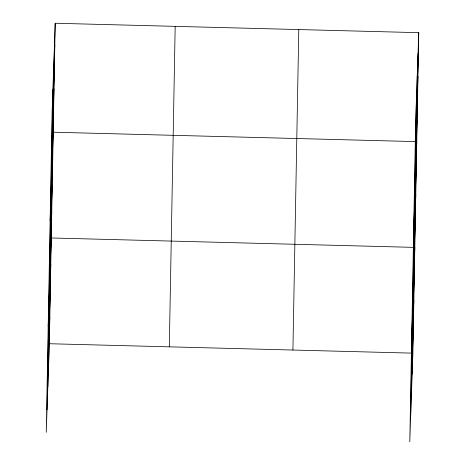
<?xml version="1.0" encoding="UTF-8"?>
<svg xmlns="http://www.w3.org/2000/svg" width="465" height="465" viewBox="0 0 465 465"><rect width="100%" height="100%" fill="white"/><g stroke="black" fill="none" stroke-linecap="round" stroke-linejoin="round"><path stroke-width="0.7" d="M47.029 409.921L52.9 89.443M47.837 386.839L53.702 66.361M48.616 364.438L54.486 43.96M55.207 23.25L52.115 111.85L46.244 432.328L49.342 343.728L55.207 23.25L418.756 32.672L412.885 353.15L409.793 441.75L415.658 121.272L418.756 32.672M169.312 346.838L175.177 26.36M292.915 350.04L298.786 29.562M410.572 419.349L416.442 98.865M411.38 396.261L417.25 75.783M412.159 373.86L418.029 53.382M54.085 65.751L54.812 45.041M53.69 87.542L54.411 66.838M53.289 109.333L54.01 88.629M52.888 131.13L53.614 110.42M50.121 220.811L53.213 132.211L416.756 141.633L413.664 230.233M52.004 179.362L52.731 158.652M51.522 205.797L52.249 185.093M51.04 232.238L51.76 211.534M48.186 326.57L51.278 237.97L414.821 247.392L411.728 335.992M50.069 285.121L50.795 264.411M49.586 311.556L50.307 290.852M49.104 337.997L49.825 317.287M417.628 75.173L418.355 54.463M417.233 96.964L417.954 76.26M416.832 118.755L417.558 98.051M416.437 140.552L417.157 119.842M415.553 188.784L416.274 168.074M415.065 215.219L415.791 194.515M414.582 241.661L415.303 220.956M413.612 294.543L414.338 273.833M413.129 320.978L413.85 300.274M412.647 347.419L413.368 326.715M49.342 343.728L412.885 353.15"/></g></svg>
